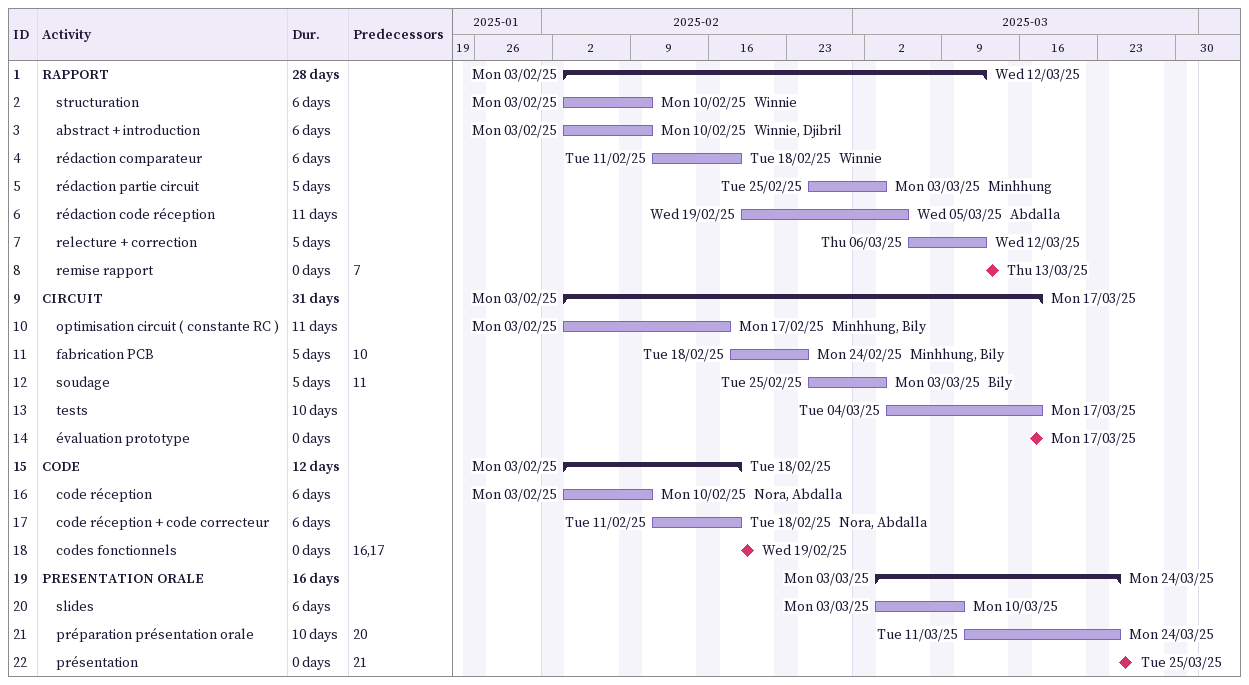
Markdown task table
| ID | Level | Task | Duration | Start | Finish | Predecessors | Resources |
|---|---|---|---|---|---|---|---|
| 1 | 1 | **RAPPORT** | 28d | 2025-02-03 | 2025-03-12 |  |  |
| 2 | 2 | structuration | 6d | 2025-02-03 | 2025-02-10 |  | Winnie |
| 3 | 2 | abstract + introduction | 6d | 2025-02-03 | 2025-02-10 |  | Winnie, Djibril |
| 4 | 2 | rédaction comparateur | 6d | 2025-02-11 | 2025-02-18 |  | Winnie |
| 5 | 2 | rédaction partie circuit | 5d | 2025-02-25 | 2025-03-03 |  | Minhhung |
| 6 | 2 | rédaction code réception | 11d | 2025-02-19 | 2025-03-05 |  | Abdalla |
| 7 | 2 | relecture + correction | 5d | 2025-03-06 | 2025-03-12 |  |  |
| 8 | 2 | remise rapport | 0d | 2025-03-13 | 2025-03-13 | 7 |  |
| 9 | 1 | **CIRCUIT** | 31d | 2025-02-03 | 2025-03-17 |  |  |
| 10 | 2 | optimisation circuit ( constante RC ) | 11d | 2025-02-03 | 2025-02-17 |  | Minhhung, Bily |
| 11 | 2 | fabrication PCB | 5d | 2025-02-18 | 2025-02-24 | 10 | Minhhung, Bily |
| 12 | 2 | soudage | 5d | 2025-02-25 | 2025-03-03 | 11 | Bily |
| 13 | 2 | tests | 10d | 2025-03-04 | 2025-03-17 |  |  |
| 14 | 2 | évaluation prototype | 0d | 2025-03-17 | 2025-03-17 |  |  |
| 15 | 1 | **CODE** | 12d | 2025-02-03 | 2025-02-18 |  |  |
| 16 | 2 | code réception | 6d | 2025-02-03 | 2025-02-10 |  | Nora, Abdalla |
| 17 | 2 | code réception + code correcteur | 6d | 2025-02-11 | 2025-02-18 |  | Nora, Abdalla |
| 18 | 2 | codes fonctionnels | 0d | 2025-02-19 | 2025-02-19 | 16, 17 |  |
| 19 | 1 | **PRESENTATION ORALE** | 16d | 2025-03-03 | 2025-03-24 |  |  |
| 20 | 2 | slides | 6d | 2025-03-03 | 2025-03-10 |  |  |
| 21 | 2 | préparation présentation orale | 10d | 2025-03-11 | 2025-03-24 | 20 |  |
| 22 | 2 | présentation | 0d | 2025-03-25 | 2025-03-25 | 21 |  |
